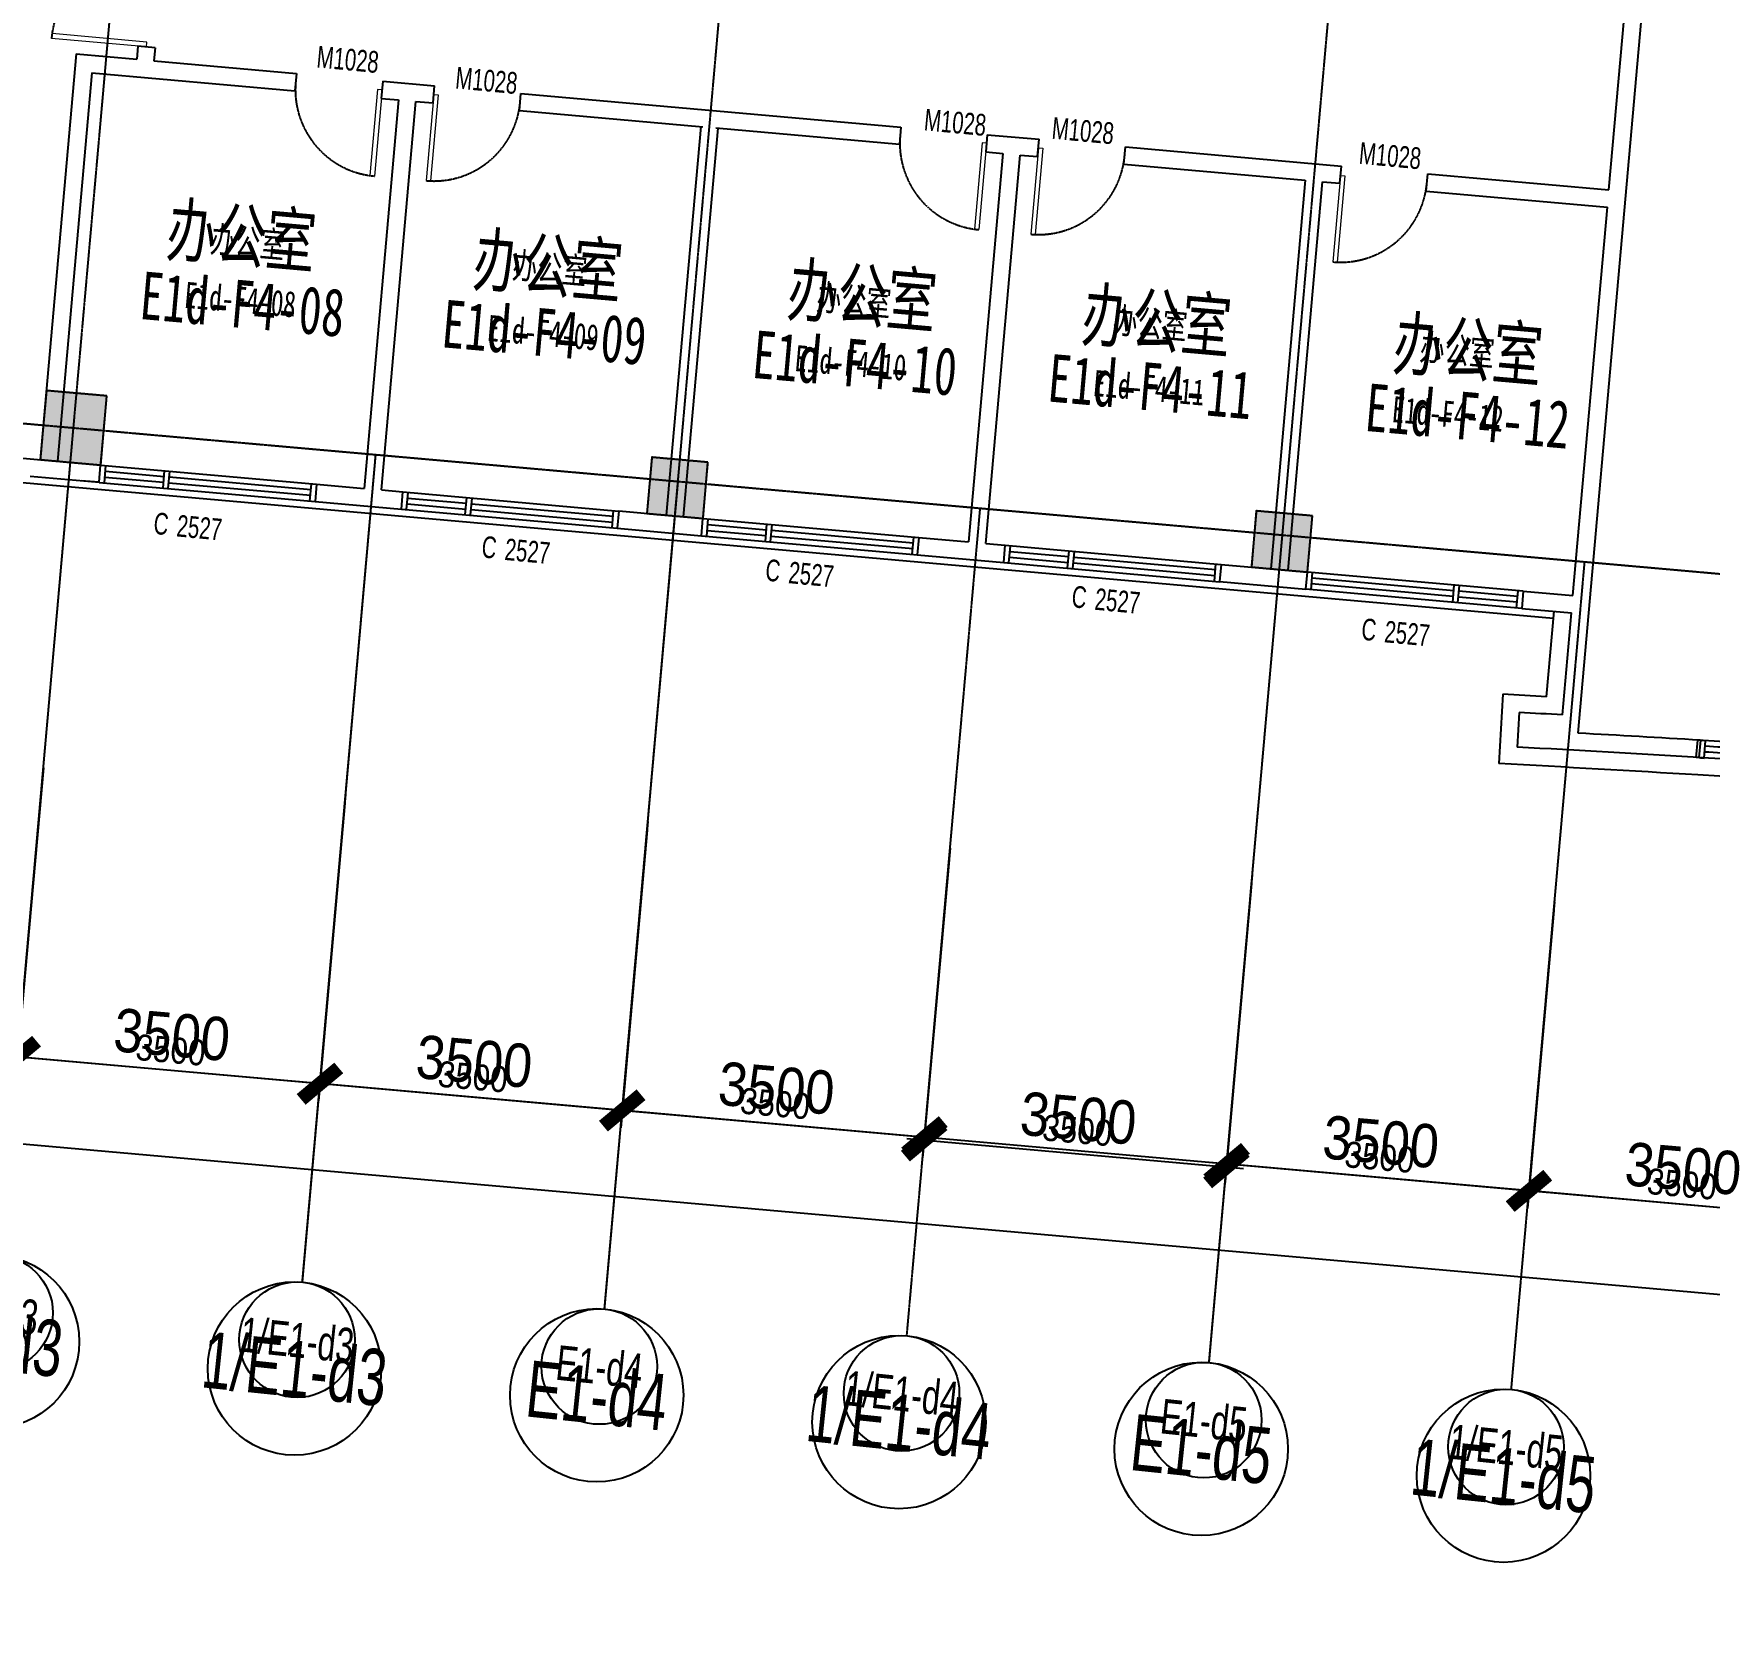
# Model space of a CAD drawing. Header units: millimetres. Extents: x 11669738 to 11859441, y -6222081 to -6069093.
# Drawn here: x 11787536 to 11806868, y -6218034 to -6199722 of the extents above; entities that cross this region are included whole.
import ezdxf
from ezdxf.enums import TextEntityAlignment as Align

# ---------------------------------------------------------------- set-up
doc = ezdxf.new("R2010")
doc.units = ezdxf.units.MM
for name, pattern in [('DASH', [0.35, 0.25, -0.1]), ('E-COLS-F4$0$HIDDEN', [0.375, 0.25, -0.125]), ('E-RG-1F$0$$0$DOTE', [2.42, 2, -0.2, 0.02, -0.2]), ('XRE2$0$HIDDEN', [0.375, 0.25, -0.125])]:
    doc.linetypes.add(name, pattern=pattern)
for name, color, linetype in [('A-SYMB-DOOR', 13, 'Continuous'), ('A—墙体', 7, 'Continuous'), ('A—文字索引', 40, 'Continuous'), ('A—轴线、尺寸', 1, 'Continuous'), ('A—门窗', 135, 'Continuous'), ('E-COLS-F4$0$0S-COLS-HATCH', 8, 'Continuous'), ('E-COLS-F4$0$0S-COLS-I', 90, 'E-COLS-F4$0$HIDDEN'), ('E1-RI-4F$0$A-SYMB-DOOR', 4, 'Continuous'), ('E1-RI-4F$0$A-SYMB-DOOR1', 4, 'Continuous'), ('I—平面—文字', 40, 'Continuous'), ('I—平面—文字（放大1：100）', 40, 'XRE2$0$HIDDEN'), ('I—平面—装饰面层线', 192, 'Continuous'), ('I—平面—门', 22, 'Continuous'), ('轴线100', 1, 'Continuous')]:
    doc.layers.add(name, color=color, linetype=linetype)
doc.layers.add('E-RB-4F$0$AUDIT_D_131110141545-10', color=7, linetype='Continuous', lineweight=5)
doc.layers.add('E1-RI-4F$0$A-WALL', color=7, linetype='Continuous', lineweight=5)
doc.styles.add('ARIAL', font='SIMYOU.TTF', dxfattribs={"width": 0.9})
doc.styles.add('E1-RI-4F$0$ECADI-TXT', font='SIMYOU.TTF')
doc.styles.add('XD2008', font='simhei.ttf', dxfattribs={"width": 0.85})
doc.dimstyles.new('200', dxfattribs={"dimscale": 200, "dimtxt": 2.5, "dimasz": 2, "dimexe": 1, "dimexo": 1, "dimgap": 0.8, "dimtad": 1, "dimdec": 0, "dimdsep": 46, "dimtxsty": 'ARIAL', "dimblk1": 'ARCHTICK', "dimblk2": 'ARCHTICK', "dimsah": 1, "dimcen": -0.9, "dimdle": 1, "dimclrd": 256, "dimclre": 256, "dimclrt": 40, "dimaunit": 1, "dimadec": 0, "dimazin": 0, "dimtfac": 0.35, "dimtdec": 0, "dimtix": 1, "dimtmove": 2, "dimatfit": 3, "dimldrblk": 'ARCHTICK', "dimfxl": 0, "dimtvp": 0.8, "dimtolj": 1, "dimtzin": 0, "dimarcsym": 0})
doc.dimstyles.new('副本 100', dxfattribs={"dimscale": 100, "dimtxt": 2.5, "dimasz": 2, "dimexe": 1, "dimexo": 1, "dimgap": 0.8, "dimtad": 1, "dimdec": 0, "dimdsep": 46, "dimtxsty": 'ARIAL', "dimblk1": 'ARCHTICK', "dimblk2": 'ARCHTICK', "dimsah": 1, "dimcen": -0.9, "dimdle": 1, "dimclrd": 256, "dimclre": 256, "dimclrt": 40, "dimaunit": 1, "dimadec": 0, "dimazin": 0, "dimtfac": 0.35, "dimtdec": 0, "dimtix": 1, "dimtmove": 2, "dimatfit": 3, "dimldrblk": 'ARCHTICK', "dimfxl": 0, "dimtvp": 0.8, "dimtolj": 1, "dimtzin": 0, "dimarcsym": 0})

# ---------------------------------------------------------------- blocks, each defined once
blk = doc.blocks.new('E1-RI-4F$0$ECADI-TAG-DOOR')
blk = doc.blocks.new('E1-RI-4F$0$1窗02')
at = {"layer": 'A—门窗'}
for p, q in [((12307966, -5138138), (12310466, -5138138)), ((12308026, -5138338), (12308026, -5138138)), ((12308026, -5138204), (12308706, -5138204)), ((12308026, -5138271), (12308706, -5138271)), ((12308706, -5138338), (12308706, -5138138)), ((12308766, -5138338), (12308766, -5138138)), ((12308766, -5138204), (12310406, -5138204)), ((12308766, -5138271), (12310406, -5138271)), ((12310406, -5138338), (12310406, -5138138)), ((12307966, -5138338), (12310466, -5138338))]:
    blk.add_line(p, q, dxfattribs=at)
at = {"layer": 'E1-RI-4F$0$A-WALL'}
for p, q in [((12307966, -5138338), (12307966, -5138138)), ((12310466, -5138338), (12310466, -5138138))]:
    blk.add_line(p, q, dxfattribs=at)
blk = doc.blocks.new('E1-RI-4F$0$asd')
at = {"layer": 'A—门窗'}
for p, q in [((0, 0), (18, 199)), ((31875, -2625), (31852, -2824))]:
    blk.add_line(p, q, dxfattribs=at)
at = {"layer": 'A—门窗', "extrusion": (0, 0, -1)}
for p, q in [((48, 197), (30, -3)), ((67, 195), (48, 197)), ((107, 191), (67, 195)), ((90, -8), (107, 191)), ((891, 147), (873, -52)), ((911, 145), (891, 147)), ((951, 142), (911, 145)), ((933, -58), (951, 142)), ((2003, 78), (1985, -121)), ((2023, 76), (2003, 78)), ((2063, 73), (2023, 76)), ((2045, -126), (2063, 73)), ((31, -3), (50, -4)), ((50, -4), (90, -8)), ((874, -52), (893, -54)), ((893, -54), (933, -58)), ((1986, -121), (2005, -123)), ((2005, -123), (2045, -126)), ((3750, -34), (3732, -234)), ((3770, -36), (3750, -34)), ((3810, -40), (3770, -36)), ((3792, -239), (3810, -40)), ((4623, -93), (4605, -292)), ((4643, -95), (4623, -93)), ((4683, -98), (4643, -95)), ((4665, -297), (4683, -98)), ((5496, -153), (5479, -352)), ((5516, -154), (5496, -153)), ((5556, -158), (5516, -154)), ((5538, -357), (5556, -158)), ((3733, -234), (3752, -235)), ((3752, -235), (3792, -239)), ((4606, -292), (4625, -294)), ((4625, -294), (4665, -297)), ((5479, -352), (5499, -354)), ((5499, -354), (5538, -357)), ((7242, -276), (7224, -476)), ((7262, -278), (7242, -276)), ((7302, -282), (7262, -278)), ((7284, -481), (7302, -282)), ((8115, -340), (8097, -540)), ((8135, -342), (8115, -340)), ((8175, -346), (8135, -342)), ((8157, -545), (8175, -346)), ((7225, -476), (7244, -477)), ((7244, -477), (7284, -481)), ((8098, -540), (8117, -541)), ((8117, -541), (8157, -545)), ((8988, -406), (8970, -605)), ((9007, -408), (8988, -406)), ((9047, -411), (9007, -408)), ((9030, -610), (9047, -411)), ((10732, -541), (10715, -740)), ((10752, -543), (10732, -541)), ((10792, -546), (10752, -543)), ((10774, -745), (10792, -546)), ((8971, -605), (8990, -607)), ((8990, -607), (9030, -610)), ((10715, -740), (10735, -742)), ((10735, -742), (10774, -745)), ((11605, -610), (11587, -810)), ((11625, -612), (11605, -610)), ((11664, -616), (11625, -612)), ((11647, -815), (11664, -616)), ((12477, -681), (12459, -881)), ((12497, -683), (12477, -681)), ((12537, -687), (12497, -683)), ((12519, -886), (12537, -687)), ((11588, -810), (11607, -811)), ((11607, -811), (11647, -815)), ((12460, -881), (12479, -882)), ((12479, -882), (12519, -886)), ((14221, -827), (14203, -1027)), ((14241, -829), (14221, -827)), ((14281, -833), (14241, -829)), ((14263, -1032), (14281, -833)), ((15093, -903), (15075, -1102)), ((15112, -904), (15093, -903)), ((15152, -908), (15112, -904)), ((15135, -1107), (15152, -908)), ((14204, -1027), (14223, -1028)), ((14223, -1028), (14263, -1032)), ((15076, -1102), (15095, -1104)), ((15095, -1104), (15135, -1107)), ((15964, -979), (15947, -1178)), ((15984, -981), (15964, -979)), ((16024, -984), (15984, -981)), ((16006, -1184), (16024, -984)), ((17707, -1137), (17689, -1336)), ((17727, -1138), (17707, -1137)), ((17767, -1142), (17727, -1138)), ((17749, -1341), (17767, -1142)), ((15947, -1178), (15966, -1180)), ((15966, -1180), (16006, -1184)), ((17690, -1336), (17709, -1337)), ((17709, -1337), (17749, -1341)), ((18578, -1217), (18561, -1416)), ((18598, -1219), (18578, -1217)), ((18638, -1223), (18598, -1219)), ((18620, -1422), (18638, -1223)), ((19450, -1299), (19432, -1499)), ((19469, -1301), (19450, -1299)), ((19509, -1305), (19469, -1301)), ((19492, -1504), (19509, -1305)), ((18562, -1417), (18581, -1418)), ((18581, -1418), (18620, -1422)), ((19433, -1499), (19452, -1500)), ((19452, -1500), (19492, -1504)), ((21191, -1468), (21174, -1667)), ((21211, -1470), (21191, -1468)), ((21251, -1473), (21211, -1470)), ((21234, -1672), (21251, -1473)), ((21175, -1667), (21194, -1669)), ((21194, -1669), (21234, -1672)), ((22062, -1554), (22045, -1753)), ((22082, -1556), (22062, -1554)), ((22122, -1560), (22082, -1556)), ((22104, -1759), (22122, -1560)), ((22933, -1642), (22915, -1841)), ((22953, -1644), (22933, -1642)), ((22993, -1647), (22953, -1644)), ((22975, -1847), (22993, -1647)), ((22045, -1754), (22064, -1755)), ((22064, -1755), (22104, -1759)), ((22916, -1841), (22935, -1843)), ((22935, -1843), (22975, -1847)), ((24674, -1822), (24656, -2021)), ((24694, -1823), (24674, -1822)), ((24734, -1827), (24694, -1823)), ((24716, -2026), (24734, -1827)), ((25544, -1914), (25526, -2113)), ((25564, -1915), (25544, -1914)), ((25604, -1919), (25564, -1915)), ((25586, -2118), (25604, -1919)), ((24657, -2021), (24676, -2023)), ((24676, -2023), (24716, -2026)), ((25527, -2113), (25546, -2115)), ((25546, -2115), (25586, -2118)), ((26414, -2007), (26397, -2206)), ((26434, -2009), (26414, -2007)), ((26474, -2012), (26434, -2009)), ((26456, -2211), (26474, -2012)), ((26397, -2206), (26417, -2208)), ((26417, -2208), (26456, -2211)), ((28154, -2198), (28137, -2397)), ((28174, -2200), (28154, -2198)), ((28214, -2203), (28174, -2200)), ((28196, -2402), (28214, -2203)), ((29024, -2295), (29006, -2495)), ((29044, -2297), (29024, -2295)), ((29084, -2301), (29044, -2297)), ((29066, -2500), (29084, -2301)), ((28137, -2397), (28156, -2399)), ((28156, -2399), (28196, -2402)), ((29007, -2495), (29026, -2496)), ((29026, -2496), (29066, -2500)), ((29894, -2394), (29876, -2594)), ((29914, -2396), (29894, -2394)), ((29953, -2400), (29914, -2396)), ((29936, -2599), (29953, -2400)), ((29877, -2594), (29896, -2595)), ((29896, -2595), (29936, -2599)), ((31816, -2618), (31792, -2816)), ((31835, -2620), (31816, -2618)), ((31875, -2625), (31835, -2620)), ((31852, -2824), (31875, -2625)), ((31793, -2817), (31812, -2819)), ((31812, -2819), (31852, -2824))]:
    blk.add_line(p, q, dxfattribs=at)
at = {"layer": 'A—门窗'}
for centre, radius, start, end in [((-32246, -544822), 545975, 83.25545, 86.61223), ((-32246, -544822), 545775, 83.25545, 86.61285), ((-32216, -544823), 545842, 86.52394, 86.60634), ((-32216, -544823), 545908, 86.52375, 86.60614), ((-32216, -544823), 545842, 86.407, 86.51764), ((-32216, -544823), 545908, 86.40682, 86.51745), ((-32216, -544823), 545908, 86.2231, 86.40053), ((-32216, -544823), 545842, 86.22326, 86.4007), ((-32216, -544823), 545842, 86.13139, 86.21696), ((-32216, -544823), 545908, 86.13125, 86.2168), ((-32216, -544823), 545908, 86.03939, 86.12495), ((-32216, -544823), 545842, 86.03952, 86.12509), ((-32216, -544823), 545842, 85.8558, 86.03323), ((-32216, -544823), 545908, 85.85569, 86.03309), ((-32216, -544823), 545908, 85.76384, 85.84939), ((-32216, -544823), 545842, 85.76394, 85.8495), ((-32216, -544823), 545842, 85.67209, 85.75765), ((-32216, -544823), 545908, 85.672, 85.75755), ((-32216, -544823), 545842, 85.4884, 85.66579), ((-32216, -544823), 545908, 85.48834, 85.6657), ((-32216, -544823), 545842, 85.39653, 85.48211), ((-32216, -544823), 545908, 85.39648, 85.48204), ((-32216, -544823), 545842, 85.30468, 85.39024), ((-32216, -544823), 545908, 85.30464, 85.39018), ((-32246, -544822), 545908, 85.11782, 85.29519), ((-32246, -544822), 545842, 85.11784, 85.29524), ((-32246, -544822), 545842, 85.02599, 85.11154), ((-32246, -544822), 545908, 85.02598, 85.11152), ((-32246, -544822), 545842, 84.93414, 85.0197), ((-32246, -544822), 545908, 84.93414, 85.01968), ((-32246, -544822), 545842, 84.75045, 84.92785), ((-32246, -544822), 545908, 84.75047, 84.92785), ((-32246, -544822), 545842, 84.6586, 84.74415), ((-32246, -544822), 545908, 84.65864, 84.74418), ((-32246, -544822), 545908, 84.5668, 84.65234), ((-32246, -544822), 545842, 84.56676, 84.65231), ((-32246, -544822), 545842, 84.38306, 84.56046), ((-32246, -544822), 545908, 84.38312, 84.5605), ((-32246, -544822), 545908, 84.29128, 84.37682), ((-32246, -544822), 545842, 84.2912, 84.37676), ((-32246, -544822), 545842, 84.19935, 84.28491), ((-32246, -544822), 545908, 84.19944, 84.28498), ((-32246, -544822), 545908, 84.01575, 84.19314), ((-32246, -544822), 545842, 84.01564, 84.19305), ((-32246, -544822), 545908, 83.9239, 84.00945), ((-32246, -544822), 545842, 83.92378, 84.00934), ((-32246, -544822), 545842, 83.83192, 83.91748), ((-32246, -544822), 545908, 83.83205, 83.9176), ((-32246, -544822), 545908, 83.64834, 83.82575), ((-32246, -544822), 545842, 83.64818, 83.82562), ((-32246, -544822), 545908, 83.55648, 83.64204), ((-32246, -544822), 545842, 83.55631, 83.64188), ((-32246, -544822), 545842, 83.46444, 83.55001), ((-32246, -544822), 545908, 83.46461, 83.55018), ((-32246, -544822), 545908, 83.26174, 83.45831), ((-32246, -544822), 545842, 83.26174, 83.45814)]:
    blk.add_arc(centre, radius, start, end, dxfattribs=at)
blk.add_point((514, 176), dxfattribs=at)
blk = doc.blocks.new('E-COLS-F4')
at = {"layer": 'E-COLS-F4$0$0S-COLS-HATCH'}
for points in [[(11788382, -6203904), (11787684, -6203843), (11787614, -6204639), (11788311, -6204701)], [(11795316, -6204670), (11794669, -6204612), (11794611, -6205260), (11795259, -6205317)], [(11802289, -6205288), (11801641, -6205231), (11801584, -6205878), (11802231, -6205936)]]:
    blk.add_hatch(color=18, dxfattribs=at).paths.add_polyline_path(points)
at = {"layer": 'A—墙体'}
for points in [[(11788382, -6203904), (11787684, -6203843), (11787614, -6204639), (11788311, -6204701)], [(11795316, -6204670), (11794669, -6204612), (11794611, -6205260), (11795259, -6205317)], [(11802289, -6205288), (11801641, -6205231), (11801584, -6205878), (11802231, -6205936)]]:
    blk.add_lwpolyline(points, close=True, dxfattribs=at)
at = {"layer": 'E-COLS-F4$0$0S-COLS-I'}
for points in [[(11788382, -6203904), (11787684, -6203843), (11787614, -6204639), (11788311, -6204701)], [(11795316, -6204670), (11794669, -6204612), (11794611, -6205260), (11795259, -6205317)], [(11802289, -6205288), (11801641, -6205231), (11801584, -6205878), (11802231, -6205936)]]:
    blk.add_lwpolyline(points, close=True, dxfattribs=at)
blk = doc.blocks.new('_ArchTick')
at = {"color": 0, "linetype": 'ByBlock', "const_width": 0.4}
blk.add_lwpolyline([(-0.5, -0.5), (0.5, 0.5)], dxfattribs=at)
blk = doc.blocks.new('*D238')
at = {"layer": 'A—轴线、尺寸', "linetype": 'ByBlock', "lineweight": -2}
for p, q in [((11801586, -6209531), (11801282, -6212967)), ((11805073, -6209840), (11804768, -6213276)), ((11804985, -6213094), (11801100, -6212750))]:
    blk.add_line(p, q, dxfattribs=at)
at = {"layer": 'Defpoints', "color": 0, "linetype": 'ByBlock'}
for p in [(11801604, -6209332), (11805090, -6209641), (11801299, -6212767)]:
    blk.add_point(p, dxfattribs=at)
at = {"layer": 'A—轴线、尺寸', "linetype": 'ByBlock', "lineweight": -2, "xscale": 399.9999999999999, "yscale": 400, "zscale": 400}
for p, rotation in [((11801299, -6212767), 174.9322288641356), ((11804786, -6213077), 354.9322288641357)]:
    blk.add_blockref('_ArchTick', p, dxfattribs=dict(at, rotation=rotation))
at = {"layer": 'A—轴线、尺寸', "color": 40, "linetype": 'ByBlock', "insert": (11803079, -6212514), "char_height": 500, "attachment_point": 5, "rotation": 354.9322, "style": 'ARIAL'}
blk.add_mtext('\\A1;3500', dxfattribs=at)
blk = doc.blocks.new('*D239')
at = {"layer": 'A—轴线、尺寸', "linetype": 'ByBlock', "lineweight": -2}
for p, q in [((11794614, -6208913), (11794309, -6212348)), ((11798100, -6209222), (11797795, -6212657)), ((11798012, -6212476), (11794127, -6212131))]:
    blk.add_line(p, q, dxfattribs=at)
at = {"layer": 'Defpoints', "color": 0, "linetype": 'ByBlock'}
for p in [(11794631, -6208713), (11798118, -6209023), (11794327, -6212149)]:
    blk.add_point(p, dxfattribs=at)
at = {"layer": 'A—轴线、尺寸', "linetype": 'ByBlock', "lineweight": -2, "xscale": 399.9999999999999, "yscale": 400, "zscale": 400}
for p, rotation in [((11794327, -6212149), 174.9322288641356), ((11797813, -6212458), 354.9322288641357)]:
    blk.add_blockref('_ArchTick', p, dxfattribs=dict(at, rotation=rotation))
at = {"layer": 'A—轴线、尺寸', "color": 40, "linetype": 'ByBlock', "insert": (11796106, -6211895), "char_height": 500, "attachment_point": 5, "rotation": 354.9322, "style": 'ARIAL'}
blk.add_mtext('\\A1;3500', dxfattribs=at)
blk = doc.blocks.new('*D240')
at = {"layer": 'A—轴线、尺寸', "linetype": 'ByBlock', "lineweight": -2}
for p, q in [((11787641, -6208294), (11787336, -6211730)), ((11791127, -6208603), (11790823, -6212039)), ((11791040, -6211858), (11787155, -6211513))]:
    blk.add_line(p, q, dxfattribs=at)
at = {"layer": 'Defpoints', "color": 0, "linetype": 'ByBlock'}
for p in [(11787659, -6208095), (11791145, -6208404), (11787354, -6211531)]:
    blk.add_point(p, dxfattribs=at)
at = {"layer": 'A—轴线、尺寸', "linetype": 'ByBlock', "lineweight": -2, "xscale": 399.9999999999999, "yscale": 400, "zscale": 400}
for p, rotation in [((11787354, -6211531), 174.9322288641356), ((11790840, -6211840), 354.9322288641357)]:
    blk.add_blockref('_ArchTick', p, dxfattribs=dict(at, rotation=rotation))
at = {"layer": 'A—轴线、尺寸', "color": 40, "linetype": 'ByBlock', "insert": (11789133, -6211277), "char_height": 500, "attachment_point": 5, "rotation": 354.9322, "style": 'ARIAL'}
blk.add_mtext('\\A1;3500', dxfattribs=at)
blk = doc.blocks.new('*D241')
at = {"layer": 'A—轴线、尺寸', "linetype": 'ByBlock', "lineweight": -2}
for p, q in [((11781415, -6207742), (11781111, -6211178)), ((11787641, -6208294), (11787336, -6211730)), ((11787553, -6211548), (11780929, -6210961))]:
    blk.add_line(p, q, dxfattribs=at)
at = {"layer": 'Defpoints', "color": 0, "linetype": 'ByBlock'}
for p in [(11781433, -6207543), (11787659, -6208095), (11781128, -6210979)]:
    blk.add_point(p, dxfattribs=at)
at = {"layer": 'A—轴线、尺寸', "linetype": 'ByBlock', "lineweight": -2, "xscale": 399.9999999999999, "yscale": 400, "zscale": 400}
for p, rotation in [((11781128, -6210979), 174.9322288641356), ((11787354, -6211531), 354.9322288641357)]:
    blk.add_blockref('_ArchTick', p, dxfattribs=dict(at, rotation=rotation))
at = {"layer": 'A—轴线、尺寸', "color": 40, "linetype": 'ByBlock', "insert": (11784277, -6210846), "char_height": 500, "attachment_point": 5, "rotation": 354.9322, "style": 'ARIAL'}
blk.add_mtext('\\A1;6250', dxfattribs=at)
blk = doc.blocks.new('*D244')
at = {"layer": 'A—轴线、尺寸', "linetype": 'ByBlock', "lineweight": -2}
for p, q in [((11775242, -6206597), (11774797, -6211622)), ((11846832, -6217809), (11774615, -6211405)), ((11847061, -6212966), (11846615, -6217991))]:
    blk.add_line(p, q, dxfattribs=at)
at = {"layer": 'Defpoints', "color": 0, "linetype": 'ByBlock'}
for p in [(11775260, -6206398), (11774815, -6211423), (11847078, -6212767)]:
    blk.add_point(p, dxfattribs=at)
at = {"layer": 'A—轴线、尺寸', "linetype": 'ByBlock', "lineweight": -2, "xscale": 399.9999999999999, "yscale": 400, "zscale": 400}
for p, rotation in [((11774815, -6211423), 174.9322288641356), ((11846633, -6217792), 354.9322288641357)]:
    blk.add_blockref('_ArchTick', p, dxfattribs=dict(at, rotation=rotation))
at = {"layer": 'A—轴线、尺寸', "color": 40, "linetype": 'ByBlock', "insert": (11810760, -6214199), "char_height": 500, "attachment_point": 5, "rotation": 354.9322, "style": 'ARIAL'}
blk.add_mtext('\\A1;72100', dxfattribs=at)
blk = doc.blocks.new('*D292')
at = {"layer": 'A—轴线、尺寸', "linetype": 'ByBlock', "lineweight": -2}
for p, q in [((11805073, -6209840), (11804768, -6213276)), ((11808559, -6210149), (11808255, -6213585)), ((11808471, -6213403), (11804587, -6213059))]:
    blk.add_line(p, q, dxfattribs=at)
at = {"layer": 'Defpoints', "color": 0, "linetype": 'ByBlock'}
for p in [(11805090, -6209641), (11808577, -6209950), (11804786, -6213077)]:
    blk.add_point(p, dxfattribs=at)
at = {"layer": 'A—轴线、尺寸', "linetype": 'ByBlock', "lineweight": -2, "xscale": 399.9999999999999, "yscale": 400, "zscale": 400}
for p, rotation in [((11804786, -6213077), 174.9322288641356), ((11808272, -6213386), 354.9322288641357)]:
    blk.add_blockref('_ArchTick', p, dxfattribs=dict(at, rotation=rotation))
at = {"layer": 'A—轴线、尺寸', "color": 40, "linetype": 'ByBlock', "insert": (11806565, -6212823), "char_height": 500, "attachment_point": 5, "rotation": 354.9322, "style": 'ARIAL'}
blk.add_mtext('\\A1;3500', dxfattribs=at)
blk = doc.blocks.new('*D293')
at = {"layer": 'A—轴线、尺寸', "linetype": 'ByBlock', "lineweight": -2}
for p, q in [((11798097, -6209258), (11797792, -6212694)), ((11801583, -6209567), (11801278, -6213003)), ((11801495, -6212821), (11797610, -6212477))]:
    blk.add_line(p, q, dxfattribs=at)
at = {"layer": 'Defpoints', "color": 0, "linetype": 'ByBlock'}
for p in [(11798114, -6209059), (11801601, -6209368), (11797810, -6212495)]:
    blk.add_point(p, dxfattribs=at)
at = {"layer": 'A—轴线、尺寸', "linetype": 'ByBlock', "lineweight": -2, "xscale": 399.9999999999999, "yscale": 400, "zscale": 400}
for p, rotation in [((11797810, -6212495), 174.9322288641356), ((11801296, -6212804), 354.9322288641357)]:
    blk.add_blockref('_ArchTick', p, dxfattribs=dict(at, rotation=rotation))
at = {"layer": 'A—轴线、尺寸', "color": 40, "linetype": 'ByBlock', "insert": (11799589, -6212241), "char_height": 500, "attachment_point": 5, "rotation": 354.9322, "style": 'ARIAL'}
blk.add_mtext('\\A1;3500', dxfattribs=at)
blk = doc.blocks.new('*D294')
at = {"layer": 'A—轴线、尺寸', "linetype": 'ByBlock', "lineweight": -2}
for p, q in [((11791127, -6208603), (11790823, -6212039)), ((11794614, -6208913), (11794309, -6212348)), ((11794526, -6212167), (11790641, -6211822))]:
    blk.add_line(p, q, dxfattribs=at)
at = {"layer": 'Defpoints', "color": 0, "linetype": 'ByBlock'}
for p in [(11791145, -6208404), (11794631, -6208713), (11790840, -6211840)]:
    blk.add_point(p, dxfattribs=at)
at = {"layer": 'A—轴线、尺寸', "linetype": 'ByBlock', "lineweight": -2, "xscale": 399.9999999999999, "yscale": 400, "zscale": 400}
for p, rotation in [((11790840, -6211840), 174.9322288641356), ((11794327, -6212149), 354.9322288641357)]:
    blk.add_blockref('_ArchTick', p, dxfattribs=dict(at, rotation=rotation))
at = {"layer": 'A—轴线、尺寸', "color": 40, "linetype": 'ByBlock', "insert": (11792620, -6211586), "char_height": 500, "attachment_point": 5, "rotation": 354.9322, "style": 'ARIAL'}
blk.add_mtext('\\A1;3500', dxfattribs=at)
blk = doc.blocks.new('*D402')
at = {"layer": 'Defpoints', "color": 0, "linetype": 'Continuous'}
for p in [(82067, 11085), (85554, 10776), (81763, 7650)]:
    blk.add_point(p, dxfattribs=at)
at = {"layer": '轴线100', "linetype": 'Continuous', "lineweight": -2}
for p, q in [((82058, 10986), (81754, 7550)), ((85545, 10676), (85240, 7241)), ((85349, 7332), (81663, 7658))]:
    blk.add_line(p, q, dxfattribs=at)
at = {"layer": '轴线100', "linetype": 'Continuous', "lineweight": -2, "xscale": 200, "yscale": 200, "zscale": 200}
for p, rotation in [((81763, 7650), 174.9322288765934), ((85249, 7340), 354.9322288765934)]:
    blk.add_blockref('_ArchTick', p, dxfattribs=dict(at, rotation=rotation))
at = {"layer": '轴线100', "color": 40, "linetype": 'Continuous', "insert": (83526, 7727), "char_height": 300, "attachment_point": 5, "rotation": 354.9322, "style": 'ARIAL'}
blk.add_mtext('\\A1;3500', dxfattribs=at)
blk = doc.blocks.new('*D403')
at = {"layer": 'Defpoints', "color": 0, "linetype": 'Continuous'}
for p in [(75095, 11704), (78581, 11394), (74790, 8268)]:
    blk.add_point(p, dxfattribs=at)
at = {"layer": '轴线100', "linetype": 'Continuous', "lineweight": -2}
for p, q in [((75086, 11604), (74781, 8168)), ((78572, 11295), (78267, 7859)), ((78376, 7950), (74690, 8277))]:
    blk.add_line(p, q, dxfattribs=at)
at = {"layer": '轴线100', "linetype": 'Continuous', "lineweight": -2, "xscale": 200, "yscale": 200, "zscale": 200}
for p, rotation in [((74790, 8268), 174.9322288765934), ((78276, 7959), 354.9322288765934)]:
    blk.add_blockref('_ArchTick', p, dxfattribs=dict(at, rotation=rotation))
at = {"layer": '轴线100', "color": 40, "linetype": 'Continuous', "insert": (76554, 8346), "char_height": 300, "attachment_point": 5, "rotation": 354.9322, "style": 'ARIAL'}
blk.add_mtext('\\A1;3500', dxfattribs=at)
blk = doc.blocks.new('*D404')
at = {"layer": 'Defpoints', "color": 0, "linetype": 'Continuous'}
for p in [(68122, 12322), (71608, 12013), (67817, 8886)]:
    blk.add_point(p, dxfattribs=at)
at = {"layer": '轴线100', "linetype": 'Continuous', "lineweight": -2}
for p, q in [((68113, 12222), (67808, 8787)), ((71599, 11913), (71295, 8477)), ((71403, 8568), (67718, 8895))]:
    blk.add_line(p, q, dxfattribs=at)
at = {"layer": '轴线100', "linetype": 'Continuous', "lineweight": -2, "xscale": 200, "yscale": 200, "zscale": 200}
for p, rotation in [((67817, 8886), 174.9322288765934), ((71304, 8577), 354.9322288765934)]:
    blk.add_blockref('_ArchTick', p, dxfattribs=dict(at, rotation=rotation))
at = {"layer": '轴线100', "color": 40, "linetype": 'Continuous', "insert": (69581, 8964), "char_height": 300, "attachment_point": 5, "rotation": 354.9322, "style": 'ARIAL'}
blk.add_mtext('\\A1;3500', dxfattribs=at)
blk = doc.blocks.new('*D405')
at = {"layer": 'Defpoints', "color": 0, "linetype": 'Continuous'}
for p in [(61896, 12874), (68122, 12322), (61592, 9438)]:
    blk.add_point(p, dxfattribs=at)
at = {"layer": '轴线100', "linetype": 'Continuous', "lineweight": -2}
for p, q in [((61888, 12774), (61583, 9339)), ((68113, 12222), (67808, 8787)), ((67917, 8877), (61492, 9447))]:
    blk.add_line(p, q, dxfattribs=at)
at = {"layer": '轴线100', "linetype": 'Continuous', "lineweight": -2, "xscale": 200, "yscale": 200, "zscale": 200}
for p, rotation in [((61592, 9438), 174.9322288765934), ((67817, 8886), 354.9322288765934)]:
    blk.add_blockref('_ArchTick', p, dxfattribs=dict(at, rotation=rotation))
at = {"layer": '轴线100', "color": 40, "linetype": 'Continuous', "insert": (64725, 9395), "char_height": 300, "attachment_point": 5, "rotation": 354.9322, "style": 'ARIAL'}
blk.add_mtext('\\A1;6250', dxfattribs=at)
blk = doc.blocks.new('*D422')
at = {"layer": 'Defpoints', "color": 0, "linetype": 'Continuous'}
for p in [(71608, 12013), (75095, 11704), (71304, 8577)]:
    blk.add_point(p, dxfattribs=at)
at = {"layer": '轴线100', "linetype": 'Continuous', "lineweight": -2}
for p, q in [((71599, 11913), (71295, 8477)), ((75086, 11604), (74781, 8168)), ((74889, 8259), (71204, 8586))]:
    blk.add_line(p, q, dxfattribs=at)
at = {"layer": '轴线100', "linetype": 'Continuous', "lineweight": -2, "xscale": 200, "yscale": 200, "zscale": 200}
for p, rotation in [((71304, 8577), 174.9322288765934), ((74790, 8268), 354.9322288765934)]:
    blk.add_blockref('_ArchTick', p, dxfattribs=dict(at, rotation=rotation))
at = {"layer": '轴线100', "color": 40, "linetype": 'Continuous', "insert": (73067, 8655), "char_height": 300, "attachment_point": 5, "rotation": 354.9322, "style": 'ARIAL'}
blk.add_mtext('\\A1;3500', dxfattribs=at)
blk = doc.blocks.new('*D423')
at = {"layer": 'Defpoints', "color": 0, "linetype": 'Continuous'}
for p in [(78581, 11394), (82067, 11085), (78276, 7959)]:
    blk.add_point(p, dxfattribs=at)
at = {"layer": '轴线100', "linetype": 'Continuous', "lineweight": -2}
for p, q in [((78572, 11295), (78267, 7859)), ((82058, 10986), (81754, 7550)), ((81862, 7641), (78177, 7967))]:
    blk.add_line(p, q, dxfattribs=at)
at = {"layer": '轴线100', "linetype": 'Continuous', "lineweight": -2, "xscale": 200, "yscale": 200, "zscale": 200}
for p, rotation in [((78276, 7959), 174.9322288765934), ((81763, 7649), 354.9322288765934)]:
    blk.add_blockref('_ArchTick', p, dxfattribs=dict(at, rotation=rotation))
at = {"layer": '轴线100', "color": 40, "linetype": 'Continuous', "insert": (80040, 8036), "char_height": 300, "attachment_point": 5, "rotation": 354.9322, "style": 'ARIAL'}
blk.add_mtext('\\A1;3500', dxfattribs=at)
blk = doc.blocks.new('*D424')
at = {"layer": 'Defpoints', "color": 0, "linetype": 'Continuous'}
for p in [(85554, 10776), (89040, 10467), (85249, 7340)]:
    blk.add_point(p, dxfattribs=at)
at = {"layer": '轴线100', "linetype": 'Continuous', "lineweight": -2}
for p, q in [((85545, 10677), (85240, 7241)), ((89031, 10367), (88727, 6932)), ((88835, 7022), (85149, 7349))]:
    blk.add_line(p, q, dxfattribs=at)
at = {"layer": '轴线100', "linetype": 'Continuous', "lineweight": -2, "xscale": 200, "yscale": 200, "zscale": 200}
for p, rotation in [((85249, 7340), 174.9322288765934), ((88735, 7031), 354.9322288765934)]:
    blk.add_blockref('_ArchTick', p, dxfattribs=dict(at, rotation=rotation))
at = {"layer": '轴线100', "color": 40, "linetype": 'Continuous', "insert": (87013, 7418), "char_height": 300, "attachment_point": 5, "rotation": 354.9322, "style": 'ARIAL'}
blk.add_mtext('\\A1;3500', dxfattribs=at)
blk = doc.blocks.new('A$C666141D0')
at = {"layer": '轴线100', "linetype": 'E-RG-1F$0$$0$DOTE'}
for p, q in [((12213.4, 6595.2), (15753, 46516.6)), ((19186.1, 5976.9), (22725.7, 45898.3)), ((26158.7, 5358.5), (29698.3, 45279.9)), ((0, 17303.3), (80396.5, 10173.7)), ((15699.7, 6286), (16546.5, 15835.9)), ((22672.4, 5667.6), (23519.1, 15217.6)), ((29645.2, 5049.4), (30491.9, 14599.2))]:
    blk.add_line(p, q, dxfattribs=at)
at = {"layer": '轴线100', "linetype": 'Continuous'}
for centre in [(12154.9, 5931.1), (26097.1, 4694.7), (29583.6, 4385.6)]:
    blk.add_circle(centre, 666.7, dxfattribs=at)
at = {"layer": '轴线100'}
blk.add_circle((15638.2, 5622.1), 666.7, dxfattribs=at)
at = {"layer": '轴线100', "linetype": 'ByBlock'}
for centre in [(19124.5, 5313), (22610.8, 5004)]:
    blk.add_circle(centre, 666.7, dxfattribs=at)
at = {"layer": '轴线100', "color": 40, "style": 'ARIAL', "width": 0.7}
for s, p in [('E1-d3', (12154.4, 5928.1)), ('1/E1-d3', (15640.7, 5618.9)), ('E1-d4', (19127, 5309.7)), ('1/E1-d4', (22613.3, 5000.7)), ('E1-d5', (26099.6, 4691.4)), ('1/E1-d5', (29586.1, 4382.3))]:
    blk.add_text(s, height=400, rotation=354, dxfattribs=at).set_placement(p, align=Align.MIDDLE_CENTER)
at = {"layer": '轴线100', "linetype": 'Continuous'}
for base, p1, p2, picture, middle in [((6191, 9438.3), (12721.2, 12322), (6495.6, 12874.1), '*D405', (9324.3, 9394.5)), ((12416.5, 8886.2), (16207.5, 12012.8), (12721.2, 12322), '*D404', (14180.3, 8964)), ((15902.8, 8577), (19693.8, 11703.6), (16207.5, 12012.8), '*D422', (17666.5, 8654.8)), ((19389.2, 8267.9), (23180.1, 11394.4), (19693.9, 11703.6), '*D403', (21152.9, 8345.6)), ((22875.5, 7958.6), (26666.4, 11085.1), (23180.2, 11394.4), '*D423', (24639.2, 8036.4)), ((26361.8, 7649.5), (30152.9, 10776.1), (26666.5, 11085.3), '*D402', (28125.6, 7727.3)), ((29848.2, 7340.4), (33639.3, 10466.9), (30152.8, 10776.1), '*D424', (31612, 7418.1))]:
    dim = blk.add_linear_dim(base=base, p1=p1, p2=p2, angle=354.93223, dimstyle='副本 100', override={"dimtxt": 3}, dxfattribs=at)
    dim.commit()
    dim.dimension.update_dxf_attribs({"geometry": picture, "text_midpoint": middle, "insert": (-55400.8, 0)})

msp = doc.modelspace()

# ---------------------------------------------------------------- linework, layer by layer
at = {"layer": 'A—墙体'}
for p, q in [((11805353.8, -6207796.3), (11806341.2, -6196662.4)), ((11805709.1, -6201525.5), (11806142, -6196644.7)), ((11788028.9, -6199957.6), (11787613.7, -6204639.5)), ((11788028.9, -6199957.6), (11788726, -6200019.4)), ((11788739.4, -6199867.6), (11788726, -6200019.4)), ((11788938.6, -6199885.3), (11788739.4, -6199867.6)), ((11788938.6, -6199885.3), (11788925.2, -6200037.1)), ((11788925.2, -6200037.1), (11790568.7, -6200182.8)), ((11788210.5, -6200174.5), (11787812.9, -6204657.2)), ((11788210.5, -6200174.5), (11790551.1, -6200382)), ((11790568.7, -6200182.8), (11790551.1, -6200382)), ((11791564.8, -6200271.2), (11791547.1, -6200470.4)), ((11791564.8, -6200271.2), (11792162.9, -6200324.2)), ((11792145.2, -6200523.4), (11792162.9, -6200324.2)), ((11793141.3, -6200611.7), (11793159, -6200412.5)), ((11793159, -6200412.5), (11797541.4, -6200801.2)), ((11791746.4, -6200488), (11791348.8, -6204970.8)), ((11791547.1, -6200470.4), (11791746.4, -6200488)), ((11791548.4, -6204988.5), (11791946, -6200505.7)), ((11791946, -6200505.7), (11792145.2, -6200523.4)), ((11793141.3, -6200611.7), (11795256.6, -6200799.3)), ((11795232.8, -6200796.2), (11794835.2, -6205279.9)), ((11795034.8, -6205297.6), (11795432.4, -6200813.9)), ((11795408.5, -6200811.8), (11797523.8, -6200999.4)), ((11797541.4, -6200801.2), (11797523.8, -6200999.4)), ((11798537.5, -6200889.5), (11798519.8, -6201088.7)), ((11798537.5, -6200889.5), (11799135.5, -6200942.5)), ((11799117.9, -6201141.8), (11799135.5, -6200942.5)), ((11798719, -6201106.4), (11798321.5, -6205589.1)), ((11798519.8, -6201088.7), (11798719, -6201106.4)), ((11798521.1, -6205606.8), (11798918.6, -6201124.1)), ((11798918.6, -6201124.1), (11799117.9, -6201141.8)), ((11800114, -6201230.1), (11800131.6, -6201030.9)), ((11800131.6, -6201030.9), (11802621.8, -6201251.7)), ((11800114, -6201230.1), (11802205.3, -6201415.6)), ((11802604.3, -6201449.9), (11802621.8, -6201251.7)), ((11803600.3, -6201539.3), (11803617.9, -6201340)), ((11803617.9, -6201340), (11805709.1, -6201525.5)), ((11802205.3, -6201415.6), (11801807.8, -6205898.3)), ((11802007.4, -6205916), (11802405, -6201432.3)), ((11802405, -6201432.3), (11802604.3, -6201449.9)), ((11803600.3, -6201539.3), (11805691.8, -6201724.7)), ((11805293.9, -6206207.4), (11805691.5, -6201724.7)), ((11787413.9, -6204621.8), (11788310.4, -6204701.3)), ((11787496.3, -6204829.9), (11788292.7, -6204900.5)), ((11788292.7, -6204900.5), (11788084.9, -6204882.1)), ((11788292.7, -6204900.5), (11788310.4, -6204701.3)), ((11790800.6, -6204922.2), (11790783, -6205121.4)), ((11790800.6, -6204922.2), (11791348.8, -6204970.8)), ((11791548.4, -6204988.5), (11791796.7, -6205010.5)), ((11791779.1, -6205209.7), (11791796.7, -6205010.5)), ((11790783, -6205121.4), (11791779.1, -6205209.7)), ((11790783, -6205121.4), (11791779.1, -6205209.7)), ((11794287, -6205231.3), (11794269.3, -6205430.5)), ((11794287, -6205231.3), (11794835.2, -6205279.9)), ((11794269.3, -6205430.5), (11795240.5, -6205516.7)), ((11795017.8, -6205296.1), (11795017.8, -6205296.1)), ((11795034.8, -6205297.6), (11795258.1, -6205317.5)), ((11795217, -6205313.8), (11795217, -6205313.7)), ((11795240.5, -6205516.7), (11795258.1, -6205317.5)), ((11797748.4, -6205538.3), (11797730.7, -6205737.5)), ((11797748.4, -6205538.3), (11798321.5, -6205589.1)), ((11798521.1, -6205606.8), (11798744.5, -6205626.6)), ((11798726.8, -6205825.8), (11798744.5, -6205626.6)), ((11797730.7, -6205737.5), (11798726.8, -6205825.8)), ((11801234.7, -6205847.5), (11801217, -6206046.7)), ((11801234.7, -6205847.5), (11801807.8, -6205898.3)), ((11801217, -6206046.7), (11802213.1, -6206135)), ((11802007.4, -6205916), (11802230.8, -6205935.8)), ((11802213.1, -6206135), (11802230.8, -6205935.8)), ((11804721, -6206156.6), (11804703.3, -6206355.8)), ((11804721, -6206156.6), (11805293.9, -6206207.4)), ((11804721, -6206156.6), (11805293.9, -6206207.4)), ((11804703.3, -6206355.8), (11805276.3, -6206406.7)), ((11805172.2, -6207584.7), (11805276.8, -6206405.7)), ((11804672.6, -6207556.8), (11804649, -6207956.1))]:
    msp.add_line(p, q, dxfattribs=at)
for centre, radius, start, end in [((11774482.6, -6752897), 546175.2, 86.778856, 86.831239), ((11774475.4, -6753021.1), 545899.5, 86.610953, 86.831468), ((11774482.6, -6752897), 545975.2, 86.610941, 86.758533)]:
    msp.add_arc(centre, radius, start, end, dxfattribs=at)
at = {"layer": 'A—轴线、尺寸', "linetype": 'ByBlock'}
for p, q in [((11787150.9, -6213821.8, 0), (11787997.6, -6204271.9, 0)), ((11790637.2, -6214130.9, 0), (11791484, -6204581, 0)), ((11794123.5, -6214440.1, 0), (11794970.3, -6204890.2, 0)), ((11801096.2, -6215058.4, 0), (11801942.9, -6205508.5, 0))]:
    msp.add_line(p, q, dxfattribs=at)
for centre in [(11787062.7, -6214817.9, 0), (11790546.7, -6215126.9, 0), (11794033, -6215436, 0), (11797519.3, -6215745.3, 0), (11801005.7, -6216054.4, 0), (11804492.1, -6216363.5, 0)]:
    msp.add_circle(centre, 1000, dxfattribs=at)
at = {"layer": 'A—门窗'}
for p, q in [((11776532.4, -6203937.2), (11805070.2, -6206469.9)), ((11804990, -6207375.2), (11805077.4, -6206389)), ((11804484.6, -6207347.1), (11804437.3, -6208145.7))]:
    msp.add_line(p, q, dxfattribs=at)
for centre, radius, start, end in [((11774482.5, -6752898), 546375.2, 86.799164, 86.852236), ((11774475.3, -6753022.1), 545699.5, 86.610953, 86.852548), ((11774482.5, -6752898), 545575.2, 83.253543, 86.610941)]:
    msp.add_arc(centre, radius, start, end, dxfattribs=at)
at = {"layer": 'E-RB-4F$0$AUDIT_D_131110141545-10'}
msp.add_line((11788210.5, -6200174.3), (11790551.1, -6200381.9), dxfattribs=at)
msp.add_line((11788210.5, -6200174.3), (11790551.1, -6200381.9), dxfattribs=at)
msp.add_line((11788210.5, -6200174.3), (11790551.1, -6200381.9), dxfattribs=at)
at = {"layer": 'I—平面—门', "lineweight": 9}
for p, q in [((11788839, -6199876.4), (11787743.3, -6199779.3)), ((11788844, -6199820.8), (11787749.7, -6199723.7)), ((11788839, -6199876.4), (11788844, -6199820.8)), ((11791505.4, -6200366.3), (11791417.2, -6201361.1)), ((11791556, -6200370.8), (11791467.6, -6201366.9)), ((11791556, -6200370.8), (11791505.4, -6200366.3)), ((11792154, -6200423.8), (11792065.7, -6201419.9)), ((11792204.6, -6200428.3), (11792116.4, -6201423.1)), ((11792154, -6200423.8), (11792204.6, -6200428.3)), ((11798478, -6200984.6), (11798389.8, -6201979.4)), ((11798528.6, -6200989.1), (11798440.3, -6201985.2)), ((11798528.6, -6200989.1), (11798478, -6200984.6)), ((11799126.7, -6201042.1), (11799038.4, -6202038.2)), ((11799177.3, -6201046.6), (11799089.1, -6202041.4)), ((11799126.7, -6201042.1), (11799177.3, -6201046.6)), ((11802612.1, -6201361.2), (11802523.8, -6202357.3)), ((11802662.7, -6201365.7), (11802574.5, -6202360.5)), ((11802612.1, -6201361.2), (11802662.7, -6201365.7))]:
    msp.add_line(p, q, dxfattribs=at)
at = {"layer": 'I—平面—门', "color": 8, "linetype": 'DASH', "ltscale": 20}
for centre, radius, start, end in [((11788839, -6199876.4), 1100, 84.93223, 174.93223), ((11791556, -6200370.8), 1000, 174.93223, 264.93223), ((11792154, -6200423.8), 1000, 264.93223, 354.93223), ((11798528.6, -6200989.1), 1000, 174.93223, 264.93223), ((11799126.7, -6201042.1), 1000, 264.93223, 354.93223), ((11802612.1, -6201361.2), 1000, 264.93223, 354.93223)]:
    msp.add_arc(centre, radius, start, end, dxfattribs=at)

# ---------------------------------------------------------------- block references
at = {"layer": 'A-SYMB-DOOR'}
ref = msp.add_blockref('E1-RI-4F$0$ECADI-TAG-DOOR', (11793267.8, -6201167.9), dxfattribs=dict(at, xscale=100.0000000022703, yscale=100.0000000022703, zscale=100.0000000022703, rotation=354.6769983288942))
ref.add_attrib('门窗主编号1', 'M1028', dxfattribs={"layer": 'E1-RI-4F$0$A-SYMB-DOOR', "height": 250, "rotation": 354.677, "style": 'E1-RI-4F$0$ECADI-TXT', "width": 0.7}).set_placement((11793106.4, -6200421.3), align=Align.RIGHT)
at = {"layer": 'A—门窗', "rotation": 354.9322288632261}
for p in [(-17669.5, 562.4), (-14183.2, 253.3), (-10721.7, -53.6), (-7235.4, -362.7)]:
    msp.add_blockref('E1-RI-4F$0$1窗02', p, dxfattribs=at)
at = {"layer": 'A—门窗', "xscale": -1, "rotation": 354.9322288632259}
msp.add_blockref('E1-RI-4F$0$1窗02', (24518446.4, -2175316.6), dxfattribs=at)
at = {"layer": 'A—门窗'}
msp.add_blockref('E1-RI-4F$0$asd', (11806716.6, -6208074.6), dxfattribs=at)
at = {"layer": 'E1-RI-4F$0$A-SYMB-DOOR'}
ref = msp.add_blockref('E1-RI-4F$0$ECADI-TAG-DOOR', (11789242.2, -6206257.6), dxfattribs=dict(at, xscale=100.0000000022704, yscale=100.0000000022704, zscale=100.0000000022704, rotation=354.6769983288942))
ref.add_attrib('门窗主编号1', 'C', dxfattribs={"height": 250, "rotation": 354.677, "style": 'E1-RI-4F$0$ECADI-TXT', "width": 0.7}).set_placement((11789080.8, -6205511), align=Align.RIGHT)
ref.add_attrib('门窗主编号2', '2527', (11789178.9, -6205524.3, 333.3), dxfattribs={"height": 250, "rotation": 354.677, "style": 'E1-RI-4F$0$ECADI-TXT', "width": 0.7})
ref = msp.add_blockref('E1-RI-4F$0$ECADI-TAG-DOOR', (11793026.6, -6206529.2), dxfattribs=dict(at, xscale=100.0000000022704, yscale=100.0000000022704, zscale=100.0000000022704, rotation=354.6769983288942))
ref.add_attrib('门窗主编号1', 'C', dxfattribs={"height": 250, "rotation": 354.677, "style": 'E1-RI-4F$0$ECADI-TXT', "width": 0.7}).set_placement((11792865.2, -6205782.6), align=Align.RIGHT)
ref.add_attrib('门窗主编号2', '2527', (11792963.3, -6205796, 333.3), dxfattribs={"height": 250, "rotation": 354.677, "style": 'E1-RI-4F$0$ECADI-TXT', "width": 0.7})
ref = msp.add_blockref('E1-RI-4F$0$ECADI-TAG-DOOR', (11796299.5, -6206796.8), dxfattribs=dict(at, xscale=100.0000000022704, yscale=100.0000000022704, zscale=100.0000000022704, rotation=354.6769983288942))
ref.add_attrib('门窗主编号1', 'C', dxfattribs={"height": 250, "rotation": 354.677, "style": 'E1-RI-4F$0$ECADI-TXT', "width": 0.7}).set_placement((11796138.1, -6206050.2), align=Align.RIGHT)
ref.add_attrib('门窗主编号2', '2527', (11796236.2, -6206063.6, 333.3), dxfattribs={"height": 250, "rotation": 354.677, "style": 'E1-RI-4F$0$ECADI-TXT', "width": 0.7})
ref = msp.add_blockref('E1-RI-4F$0$ECADI-TAG-DOOR', (11799832.5, -6207103.7), dxfattribs=dict(at, xscale=100.0000000022704, yscale=100.0000000022704, zscale=100.0000000022704, rotation=354.6769983288942))
ref.add_attrib('门窗主编号1', 'C', dxfattribs={"height": 250, "rotation": 354.677, "style": 'E1-RI-4F$0$ECADI-TXT', "width": 0.7}).set_placement((11799671.1, -6206357), align=Align.RIGHT)
ref.add_attrib('门窗主编号2', '2527', (11799769.2, -6206370.4, 333.3), dxfattribs={"height": 250, "rotation": 354.677, "style": 'E1-RI-4F$0$ECADI-TXT', "width": 0.7})
ref = msp.add_blockref('E1-RI-4F$0$ECADI-TAG-DOOR', (11803174.1, -6207479.1), dxfattribs=dict(at, xscale=100.0000000022704, yscale=100.0000000022704, zscale=100.0000000022704, rotation=354.6769983288942))
ref.add_attrib('门窗主编号1', 'C', dxfattribs={"height": 250, "rotation": 354.677, "style": 'E1-RI-4F$0$ECADI-TXT', "width": 0.7}).set_placement((11803012.7, -6206732.5), align=Align.RIGHT)
ref.add_attrib('门窗主编号2', '2527', (11803110.8, -6206745.9, 333.3), dxfattribs={"height": 250, "rotation": 354.677, "style": 'E1-RI-4F$0$ECADI-TXT', "width": 0.7})
at = {"layer": 'E1-RI-4F$0$A-SYMB-DOOR1'}
ref = msp.add_blockref('E1-RI-4F$0$ECADI-TAG-DOOR', (11791667.8, -6200925.4), dxfattribs=dict(at, xscale=100.0000000022703, yscale=100.0000000022703, zscale=100.0000000022703, rotation=354.6769983288942))
ref.add_attrib('门窗主编号1', 'M1028', dxfattribs={"layer": 'E1-RI-4F$0$A-SYMB-DOOR', "height": 250, "rotation": 354.677, "style": 'E1-RI-4F$0$ECADI-TXT', "width": 0.7}).set_placement((11791506.4, -6200178.8), align=Align.RIGHT)
ref = msp.add_blockref('E1-RI-4F$0$ECADI-TAG-DOOR', (11798674.3, -6201651.4), dxfattribs=dict(at, xscale=100.0000000022703, yscale=100.0000000022703, zscale=100.0000000022703, rotation=354.6769983288942))
ref.add_attrib('门窗主编号1', 'M1028', dxfattribs={"layer": 'E1-RI-4F$0$A-SYMB-DOOR', "height": 250, "rotation": 354.677, "style": 'E1-RI-4F$0$ECADI-TXT', "width": 0.7}).set_placement((11798512.9, -6200904.8), align=Align.RIGHT)
ref = msp.add_blockref('E1-RI-4F$0$ECADI-TAG-DOOR', (11800147.8, -6201747.9), dxfattribs=dict(at, xscale=100.0000000022703, yscale=100.0000000022703, zscale=100.0000000022703, rotation=354.6769983288942))
ref.add_attrib('门窗主编号1', 'M1028', dxfattribs={"layer": 'E1-RI-4F$0$A-SYMB-DOOR', "height": 250, "rotation": 354.677, "style": 'E1-RI-4F$0$ECADI-TXT', "width": 0.7}).set_placement((11799986.4, -6201001.3), align=Align.RIGHT)
ref = msp.add_blockref('E1-RI-4F$0$ECADI-TAG-DOOR', (11803691.3, -6202036.4), dxfattribs=dict(at, xscale=100.0000000022703, yscale=100.0000000022703, zscale=100.0000000022703, rotation=354.6769983288942))
ref.add_attrib('门窗主编号1', 'M1028', dxfattribs={"layer": 'E1-RI-4F$0$A-SYMB-DOOR', "height": 250, "rotation": 354.677, "style": 'E1-RI-4F$0$ECADI-TXT', "width": 0.7}).set_placement((11803529.9, -6201289.8), align=Align.RIGHT)
at = {"layer": 'I—平面—装饰面层线'}
msp.add_blockref('E-COLS-F4', (0, 0), dxfattribs=at)
at = {"layer": '轴线100', "linetype": 'ByBlock'}
msp.add_blockref('A$C666141D0', (11774937.5, -6220417, 0), dxfattribs=at)

# ---------------------------------------------------------------- texts
at = {"layer": 'A—文字索引', "color": 40, "style": 'ARIAL', "width": 0.7}
for s, p in [('E1-d3', (11787062.3, -6214820.2, 0)), ('1/E1-d3', (11790548.6, -6215129.4, 0)), ('E1-d4', (11794034.9, -6215438.5, 0)), ('1/E1-d4', (11797521.2, -6215747.7, 0)), ('E1-d5', (11801007.6, -6216056.9, 0)), ('1/E1-d5', (11804494, -6216366, 0))]:
    msp.add_text(s, height=650, rotation=354, dxfattribs=at).set_placement(p, align=Align.MIDDLE_CENTER)
at = {"layer": 'I—平面—文字', "linetype": 'ByBlock', "style": 'XD2008', "width": 0.7}
for s, height, p in [('办公室', 600, (11789054.2, -6202275.5, 0)), ('办公室', 600, (11792589.5, -6202620.3, 0)), ('办公室', 600, (11796214.5, -6202965.9, 0)), ('E1d-F4-08', 550, (11788749.8, -6203014.4)), ('办公室', 600, (11799611.7, -6203255.6, 0)), ('E1d-F4-09', 550, (11792231.8, -6203340.6)), ('办公室', 600, (11803202.2, -6203586.6, 0)), ('E1d-F4-10', 550, (11795814, -6203694.1)), ('E1d-F4-11', 550, (11799222, -6203966.4)), ('E1d-F4-12', 550, (11802881.6, -6204306))]:
    msp.add_text(s, height=height, rotation=354.94783, dxfattribs=at).set_placement(p)
at = {"layer": 'I—平面—文字（放大1：100）', "linetype": 'ByBlock', "style": 'XD2008', "width": 0.7}
for s, p in [('办公室', (11789566, -6202240.5, 0)), ('办公室', (11793049.7, -6202541, 0)), ('E1d-F4-08', (11789267.8, -6202885.7)), ('办公室', (11796558.3, -6202910.8, 0)), ('办公室', (11799974.6, -6203176.2, 0)), ('E1d-F4-09', (11792760.5, -6203267.6)), ('E1d-F4-10', (11796307.6, -6203615.4)), ('办公室', (11803517.9, -6203485.3, 0)), ('E1d-F4-11', (11799749.4, -6203902.7)), ('E1d-F4-12', (11803197.4, -6204204.7))]:
    msp.add_text(s, height=300, rotation=354.94783, dxfattribs=at).set_placement(p)

# ---------------------------------------------------------------- dimensions: what is measured, and where the dimension line sits
at = {"layer": 'A—轴线、尺寸', "linetype": 'ByBlock'}
for base, p1, p2, picture, middle in [((11774814.6, -6211422.7, 0), (11847078.3, -6212767, 0), (11775260.2, -6206398.1, 0), '*D244', (11810759.9, -6214198.7, 0)), ((11781128.4, -6210978.7, 0), (11787658.7, -6208095, 0), (11781433.1, -6207542.9, 0), '*D241', (11784277.4, -6210846.3, 0)), ((11787354, -6211530.8, 0), (11791145, -6208404.2, 0), (11787658.7, -6208095, 0), '*D240', (11789133.4, -6211276.9, 0)), ((11790840.3, -6211839.9, 0), (11794631.3, -6208713.4, 0), (11791145, -6208404.1, 0), '*D294', (11792619.6, -6211586.1, 0)), ((11794326.6, -6212149.1, 0), (11798117.6, -6209022.5, 0), (11794631.3, -6208713.3, 0), '*D239', (11796106, -6211895.3, 0)), ((11797809.7, -6212494.5, 0), (11801600.7, -6209368, 0), (11798114.4, -6209058.7, 0), '*D293', (11799589.1, -6212240.7, 0)), ((11801299.3, -6212767.4, 0), (11805090.4, -6209640.9, 0), (11801604, -6209331.7, 0), '*D238', (11803078.7, -6212513.6, 0)), ((11804785.7, -6213076.6, 0), (11808576.9, -6209950, 0), (11805090.4, -6209640.8, 0), '*D292', (11806565.2, -6212822.8, 0))]:
    dim = msp.add_linear_dim(base=base, p1=p1, p2=p2, angle=354.93223, dimstyle='200', dxfattribs=at)
    dim.commit()
    dim.dimension.update_dxf_attribs({"geometry": picture, "text_midpoint": middle})

doc.saveas('drawing.dxf')
